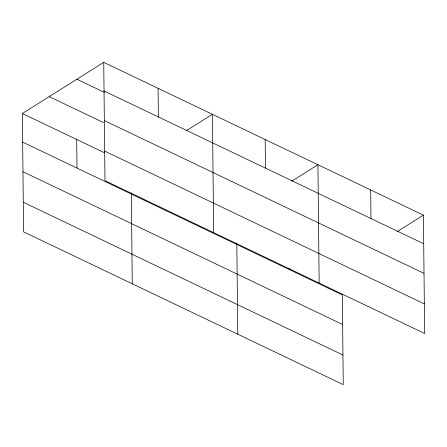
<?xml version="1.0" encoding="UTF-8"?>
<svg xmlns="http://www.w3.org/2000/svg" width="447" height="447" viewBox="0 0 447 447"><rect width="100%" height="100%" fill="white"/><g stroke="black" fill="none" stroke-linecap="round" stroke-linejoin="round"><path stroke-width="0.67" d="M22.652 142.112L342.329 294.903L343.268 384.643L23.59 231.853L22.35 113.51L103.732 62.356L423.41 215.147L424.65 333.49L104.972 180.7L103.732 62.356M186.153 130.82L212.426 114.303L213.66 232.647M291.645 181.242L317.918 164.725L319.158 283.068M397.724 231.295L423.41 215.147M104.034 90.959L423.711 243.749M76.878 79.236L104.363 92.373M104.341 120.573L424.019 273.363M49.204 96.63L103.553 122.607M104.659 151.086L424.337 303.876M22.35 113.51L104.805 152.919M22.959 171.726L342.637 324.516M23.278 202.24L342.955 355.03M370.664 189.936L370.965 218.538M289.567 268.295L289.583 269.692M265.172 139.514L265.468 168.117M236.821 243.084L237.776 334.222M158.076 88.333L158.378 116.93M131.323 192.663L132.278 283.8M76.694 139.486L76.996 168.083"/></g></svg>
